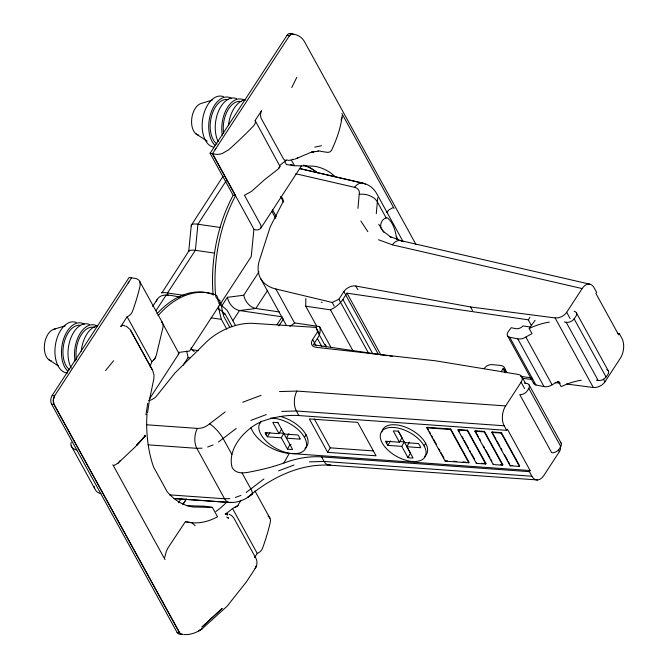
<?xml version="1.0" encoding="UTF-8"?>
<svg xmlns="http://www.w3.org/2000/svg" width="668" height="668" viewBox="0 0 668 668"><rect width="100%" height="100%" fill="white"/><g stroke="black" fill="none" stroke-linecap="round" stroke-linejoin="round"><path stroke-width="1" d="M293.862 34.36A6.146 3.632 -81.6 0 0 289.461 35.705L212.466 153.782L254.015 229.358C256.996 231.011 262.758 229.299 260.862 225.141L244.455 195.29L251.519 191.374L264.436 179.809L278.072 169.146L279.976 166.39L255.126 120.482L261.53 110.754A6.137 3.632 -81.6 0 0 261.33 118.62L283.332 158.65A6.137 3.632 -81.6 0 0 286.313 160.186M316.707 326.184L305.719 306.195L305.844 298.571M146.993 414.21L146.676 421.483A100.409 59.352 -81.6 0 0 153.506 466.865L167.2 491.782A100.409 59.352 -81.6 0 0 193.703 507.02L212.391 507.396L217.543 516.765A112.099 66.266 -81.6 0 1 185.378 521.666L168.136 547.668L166.315 551.342L164.654 557.655M357.931 208.383L359.217 194.363A12.283 7.816 -28.8 0 0 354.591 187.307L295.724 173.747M376.284 213.677L377.746 197.703M223.07 176.285L191.273 225.283L188.735 251.377L189.628 250.35L193.628 250.074L214.762 253.122M253.873 229.567L251.243 256.554L220.49 303.715L218.862 303.472M317.951 150.734A112.099 66.266 -81.6 0 1 321.525 151.477L327.378 152.337A5.018 3.156 -27.9 0 0 328.03 152.379L330.075 151.845L331.537 150.358C336.722 139.311 340.839 127.655 342.25 115.481M147.536 412.999L149.331 400.616L153.874 378.714L153.991 374.957L152.655 370.381L130.711 330.56M146 414.786L147.695 403.305M529.39 471.658L530.116 470.539L507.404 429.223L506.67 430.342L298.888 415.563A73.697 46.877 -28.8 0 0 261.171 421.692C245.081 428.798 226.961 448.712 232.105 467.391C235.921 474.697 245.022 473.086 251.627 471.616C262.566 469.504 273.404 466.807 283.883 463.016A73.697 46.877 -28.8 0 1 321.609 456.879L529.39 471.658L531.895 476.226A14.145 8.358 -81.6 0 0 543.861 475.466L559.35 451.743A9.21 5.862 -28.8 0 0 560.302 446.733M341.139 120.156L341.958 117.693M149.273 399.255L178.982 353.556L161.873 321.926L163.176 324.765L163.034 327.053L156.295 355.409L154.726 358.916L151.845 361.73A112.099 66.266 -81.6 0 0 150.15 366.34M291.766 87.566L296.817 77.246M156.262 301.326C160.136 291.173 172.787 296.149 180.46 297.151M240.906 500.365L237.616 505.843L232.522 508.49A112.099 66.266 -81.6 0 1 225.208 514.16A6.137 3.632 -81.6 0 1 227.713 513.909M266.064 434.726L267.075 432.914M277.704 422.209L292.584 449.422A19.956 10.805 29.1 0 1 287.465 449.055L281.278 437.799L267.409 436.814L269.922 432.305M267.409 436.814A19.956 10.805 29.1 0 1 265.121 432.664L278.999 433.649L281.512 429.14M281.278 437.799L283.791 433.29L278.84 432.939M288.91 433.649L286.397 438.166L300.266 439.152A19.956 10.805 29.1 0 0 297.986 434.993L284.109 434.008M287.465 449.055L289.979 444.546A19.956 10.805 29.1 0 0 291.056 444.721M283.883 463.016L289.244 453.405L530.116 470.539M304.516 437.456L306.019 434.751M327.696 452.353L309.317 418.928L357.664 422.36L376.042 455.793L327.696 452.353L330.209 447.844L314.319 418.936M386.547 443.293L387.557 441.49M409.392 442.224L406.879 446.733L413.066 457.989A19.956 10.805 29.1 0 1 407.948 457.63L401.76 446.366L387.883 445.381L390.404 440.872M387.883 445.381A19.956 10.805 29.1 0 1 385.603 441.231L399.472 442.216L401.994 437.707L398.178 430.776M401.76 446.366L404.274 441.857L399.322 441.506M407.948 457.63L410.461 453.121L404.274 441.857M426.81 427.796L427.061 427.345L450.741 429.023L469.07 462.365L468.819 462.815L445.139 461.137L426.81 427.796L450.491 429.474L468.819 462.815M424.122 445.965L425.633 443.26M450.491 429.474L450.741 429.023M458.014 430.008L458.265 429.557L467.625 430.225L485.953 463.567L485.703 464.018L476.342 463.35L458.014 430.008L467.375 430.676L485.703 464.018M445.139 461.137L447.451 460.828M467.375 430.676L467.625 430.225M474.898 431.211L475.148 430.76L484.509 431.428L502.837 464.769L502.586 465.22L493.226 464.552L474.898 431.211L484.258 431.879L502.586 465.22M484.258 431.879L484.509 431.428M491.782 432.413L492.032 431.962L501.392 432.63L519.721 465.972L519.47 466.423L510.11 465.755L491.782 432.413L501.142 433.081L519.47 466.423M476.342 463.35L476.601 462.899M501.142 433.081L501.392 432.63M493.226 464.552L493.485 464.101M510.11 465.755L512.448 465.454M54.676 395.732L53.29 400.107L54.05 404.349L179.608 632.746L180.944 634.132L182.665 634.258A6.146 3.632 -81.6 0 1 179.558 632.821L177.103 632.462L51.545 404.065A6.146 3.632 -81.6 0 1 52.179 395.448L129.108 277.479L134.786 278.314A12.283 7.816 -28.8 0 1 139.328 280.735L162.499 322.769M278.731 168.553L279.976 166.39M501.192 371.8L503.229 368.327L505.609 372.652M524.455 383.148A49.131 31.254 -28.8 0 0 526.384 383.382A6.137 3.908 -28.8 0 1 528.789 388.358L527.319 390.847A6.137 3.908 -28.8 0 1 519.779 394.629L551.735 452.762A6.137 3.908 -28.8 0 0 559.283 448.988L560.753 446.491A6.137 3.908 -28.8 0 0 560.352 442.224M484.158 368.644L484.308 368.394A6.137 3.908 -28.8 0 1 491.848 364.619L500.441 365.429A9.21 5.862 -28.8 0 1 504.983 369.087L506.97 372.686M128.156 283.065L128.882 281.946M139.829 281.537L140.18 285.478A307.063 195.315 -28.8 0 1 132.306 311.772L131.646 313.075A7.373 4.684 -28.8 0 1 127.12 316.757L120.774 326.594A6.137 3.632 -81.6 0 1 124.131 325.525M213.142 295.131A6.137 3.632 -81.6 0 1 213.075 294.513A113.61 67.159 -81.6 0 1 233.157 195.281L210.086 153.306L287.015 35.346A6.146 3.632 -81.6 0 1 290.906 33.65M179.558 632.821L53.999 404.432A6.146 3.632 -81.6 0 1 54.626 395.807L131.554 277.846M226.394 180.527L197.92 224.189L195.382 250.275L167.543 292.96L167.935 295.665M152.646 306.478L157.13 299.598M161.823 293.001L188.977 250.784M155.953 310.729L166.182 295.056L166.908 295.456M260.62 228.514L301.61 165.647M183.065 365.304L188.1 357.58A90.581 53.54 -81.6 0 0 186.631 351.143M221.801 305.902L227.396 297.318L243.72 295.248L258.975 271.851M267.701 290.254L255.811 308.482L239.486 310.553C233.182 309.292 228.706 303.364 227.396 297.318M277.011 324.656L282.121 316.824L239.486 310.553L232.856 320.69M278.882 325.917L283.441 318.928M178.506 502.795L181.37 498.411M524.58 388.509L521.107 382.188A9.21 5.862 -28.8 0 0 518.251 374.422L435.436 360.787L315.88 347.293A9.21 5.862 -28.8 0 1 312.641 339.486L317.634 331.829L315.939 327.387L253.448 323.395A46.059 29.3 -28.8 0 0 205.577 342.801L174.832 373.136L156.663 395.907A9.21 5.862 -28.8 0 1 148.605 400.658M283.666 202.153L280.685 196.734A9.21 5.862 -28.8 0 1 282.339 203.189L270.223 226.853L259.493 260.128A46.059 29.3 -28.8 0 0 275.884 288.985L332.196 302.454L338.876 299.247L343.87 291.59A9.21 5.862 -28.8 0 1 355.844 286.021L470.531 306.963L555.091 317.935A9.21 5.862 -28.8 0 0 566.681 312.298L582.162 288.568A14.145 8.358 -81.6 0 1 594.136 287.799L596.641 292.375L595.914 293.502L618.626 334.818L619.361 333.699L617.324 333.232M318.795 335.996A21.493 13.669 -28.8 0 1 317.4 338.509L313.317 344.763L387.498 355.668M341.056 301.869A21.493 13.669 -28.8 0 0 342.884 299.423L346.968 293.168L528.296 319.83L531.494 325.642M528.296 319.83L529.983 317.233M506.67 430.342L504.156 425.775A14.145 8.358 -81.6 0 1 505.634 405.927L521.107 382.188M566.522 384.016L593.326 387.49A9.21 5.862 -28.8 0 0 604.924 381.854L620.397 358.123A14.145 8.358 -81.6 0 0 621.875 338.25L619.361 333.699M215.138 149.674L215.864 148.572M254.575 557.513L257.247 553.455A7.373 4.684 -28.8 0 0 261.764 549.772L262.432 548.47A307.063 195.315 -28.8 0 0 270.306 522.176A12.283 7.816 -28.8 0 0 268.018 516.114M153.415 360.469L155.711 357.188M530.526 327.028L523.019 325.926A5.928 3.766 -28.8 0 1 515.855 328.673L511.12 327.712L507.989 332.088A6.137 3.908 -28.8 0 0 509.717 337.231L517.767 338.86A9.21 5.862 -28.8 0 0 525.866 337.064A49.131 31.254 -28.8 0 1 532.054 333.699L529.198 328.514L535.101 320.289M564.351 321.976A49.131 31.254 -28.8 0 1 566.213 322.31A6.137 3.908 -28.8 0 0 574.121 318.853L575.874 316.398A6.137 3.908 -28.8 0 0 574.146 311.255M596.307 380.117A49.131 31.254 -28.8 0 1 598.169 380.443A6.137 3.908 -28.8 0 0 606.085 376.986L607.83 374.531A6.137 3.908 -28.8 0 0 606.786 369.588M289.336 35.897L291.473 34.06L293.511 34.394M105.527 370.581L113.635 360.712M113.986 465.496L117.902 463.275L120.24 460.569M386.663 212.574L389.001 209.852L392.909 207.639M117.902 463.275L135.921 446.249L145.566 435.536L136.573 445.372L145.449 435.561L144.497 435.327M146.693 424.79L197.369 428.397A12.283 7.816 -28.8 0 0 209.585 423.813L225.199 411.914M218.403 442.049L236.205 428.48M246.141 492.508L263.944 478.939M174.264 498.553L229.984 502.486C238.117 502.82 246.016 499.405 252.128 494.186L247.811 497.268C270.573 478.096 299.047 463.609 329.524 465.162M235.311 507.438L238.075 505.35M289.904 326.401L294.797 322.945L319.529 326.585L331.019 347.485M191.516 224.698L193.211 224.005L196.167 223.98L220.365 227.487M178.882 353.848L178.089 354.073M314.185 151.628L311.672 152.079L314.185 151.628L310.378 152.588L294.546 159.301M396.65 239.236C395.732 231.629 393.527 223.012 387.507 217.885C381.737 217.835 378.981 225.258 381.77 229.834M161.623 292.709L165.071 292.642L184.886 295.506M242.668 402.261L261.071 395.356M250.859 420.381L266.298 414.594M207.614 447.034L213.15 444.955M278.598 470.84L294.037 465.045M235.353 497.485L240.889 495.405M226.118 514.36L227.512 513.834L225.684 514.243L226.118 514.36A6.029 2.238 -7.8 0 1 227.462 515.212M297.335 158.074L298.003 157.832M212.407 100.075L200.934 103.515A16.124 9.536 -81.6 0 0 191.641 119.822A16.124 9.536 -81.6 0 0 198.63 135.136M53.69 329.316L65.163 325.867M314.77 147.119L321.45 145.749M291.24 160.103L287.833 160.412M313.375 151.778L318.277 151.294M178.414 352.454L189.637 351.026L220.39 303.865L218.661 302.253A6.137 3.632 -81.6 0 1 217.893 299.289A6.137 3.632 -81.6 0 0 215.547 294.839A113.61 67.159 -81.6 0 1 235.612 195.641L212.533 153.665L210.086 153.306M220.49 303.715L219.672 300.7A6.137 3.632 -81.6 0 0 217.977 299.164A6.137 3.632 -81.6 0 1 215.522 294.872A113.61 67.159 -81.6 0 0 158.049 315.697M279.474 391.565L296.918 391.072L505.626 405.919M281.746 411.404L296.383 410.995L504.156 425.775M202.087 448.17L196.843 448.32L148.046 444.846M309.476 461.864L324.114 461.454L531.895 476.226M229.825 498.629L224.573 498.771L169.555 494.863M183.633 634.55C190.397 635.109 197.06 632.529 202.421 628.538L227.103 606.227L246.517 581.728L255.201 568.418C257.23 565.312 257.714 561.103 255.694 557.872L233.725 517.859L231.654 515.521L229.124 514.293M284.551 161.147L286.422 164.553L294.513 165.739L313.209 166.115A100.409 59.352 -81.6 0 1 334.994 176.477M290.346 164.654L292.308 164.704M174.189 498.545L228.765 502.403M186.823 505.659L204.308 506.202L212.391 507.396M406.879 446.733L420.748 447.719A19.956 10.805 29.1 0 0 418.469 443.569L404.591 442.583L398.404 431.319A19.956 10.805 29.1 0 0 393.285 430.96L399.472 442.216M330.209 447.844L373.42 450.917M453.63 461.271L456.72 461.488M462.891 461.93L465.98 462.147M481.795 463.275L485.953 463.567M500.758 464.619L502.837 464.769M328.305 465.087L537.581 479.966M522.176 378.255L532.488 379.599M555.175 382.539L560.335 383.207M287.015 35.346L289.461 35.705M212.466 153.782L215.689 154.25A12.283 7.816 -28.8 0 0 222.319 153.481L228.656 149.799A307.063 195.315 -28.8 0 0 253.464 125.985L254.466 124.741A7.373 4.684 -28.8 0 0 255.126 120.482M233.157 195.281L235.612 195.641M305.719 306.195L330.451 309.835A21.493 13.669 -28.8 0 0 340.53 302.462M218.352 300.425L219.981 300.667M279.383 311.948L255.811 308.482C249.515 307.222 245.031 301.293 243.72 295.248M223.212 313.876L225.241 314.177L232.172 326.777M211.172 317.843L221.375 319.346L226.803 329.224M389.561 355.969L392.65 356.42M520.522 376.318L531.862 377.988M557.613 381.779L559.675 382.079M198.246 350.625L192.125 349.723A15.915 11.08 -37.4 0 1 190.505 349.389M52.179 395.448L54.626 395.807M51.545 404.065L53.999 404.432M185.378 521.666L191.825 522.66L195.131 525.683M533.448 382.38A6.137 3.908 -28.8 0 0 535.97 384.985L544.019 386.613A9.21 5.862 -28.8 0 0 552.119 384.826A49.131 31.254 -28.8 0 1 558.306 381.453L561.162 386.647A49.131 31.254 -28.8 0 1 581.285 380.259M300.082 168.645L362.883 183.065M400.591 240.572L589.827 284.176M378.489 239.728L392.3 244.814L582.162 288.568M299.773 168.62L361.488 182.957M188.1 357.58L189.77 357.998M294.154 34.268C298.195 35.045 301.786 37.4 304.032 40.857L416.03 244.58M364.21 183.516C369.68 184.994 374.239 188.91 376.869 193.904L403.121 241.657M227.871 517.75L228.623 518.201L226.661 517.032M391.089 237.374L389.594 236.455L401.911 241.014A14.128 8.876 -77 0 0 392.3 244.814M126.135 326.084L130.135 329.483L152.17 369.629M195.866 133.759L207.163 141.198M48.622 359.559L58.492 366.056M382.831 231.019L391.022 237.207M378.731 224.298L384.05 232.406M360.854 221.024L367.826 231.662M71.225 442.249A16.249 8.96 -19.9 0 0 71.192 445.857L72.06 447.376A15.832 8.751 -20.7 0 0 76.895 449.981M71.192 445.857L95.775 490.521A15.832 11.156 -38.3 0 0 100.935 493.66M576.284 312.591L608.239 370.732M574.121 318.853L606.085 376.986M566.681 312.298L570.155 318.619M603.429 379.148L604.924 381.854M566.213 322.31L598.169 380.443M555.091 317.935L593.326 387.49M525.866 337.064L552.119 384.826M517.767 338.86L544.019 386.613M509.717 337.231L535.97 384.985M507.538 335.82L533.79 383.574M529.181 385.035L561.145 443.168M528.789 388.358L560.753 446.491M521.65 376.368L525.616 383.599M558.356 449.931L559.35 451.743M470.531 306.963L472.518 310.578M341.874 113.502L394.062 208.433M386.137 217.885L377.362 201.92A14.128 9.461 13.2 0 0 359.217 194.363M396.324 236.405L398.27 239.954M492.032 431.962L495.998 439.168M496.992 440.972L499.965 446.383M500.95 448.186L501.944 449.981M504.423 454.49L507.396 459.901M508.381 461.697L509.868 464.402M475.649 431.662L478.622 437.072M479.607 438.868L480.601 440.671M483.574 446.082L484.567 447.886M485.552 449.689L490.011 457.797M491.005 459.601L491.999 461.396M458.265 429.557L459.258 431.361M462.231 436.772L463.225 438.575M464.21 440.371L468.669 448.487M469.662 450.29L470.656 452.086M471.641 453.889L474.614 459.3M291.231 159.777L294.513 165.739M355.844 286.021L357.831 289.628M427.061 427.345L428.547 430.042M429.532 431.845L430.526 433.649M431.52 435.452L432.505 437.256M433.499 439.051L436.471 444.462M438.951 448.971L439.936 450.766M440.93 452.57L443.903 457.981M346.968 293.168L380.935 354.967M343.87 291.59L378.138 353.923M342.884 299.423L372.861 353.948M338.876 299.247L368.678 353.447M332.196 302.454L334.184 306.069M330.451 309.835L352.938 350.725M272.394 209.485L276.368 216.716M271.767 211.238L275.742 218.469M315.939 327.387L318.92 332.806M325.374 344.554L326.368 346.358M317.634 331.829L326.076 347.185M317.4 338.509L321.892 346.684M312.641 339.486L316.123 345.807M275.884 288.985L294.755 323.312M260.612 278.498L286.438 325.466M298.888 415.563L296.383 410.995A14.128 7.766 -85.9 0 1 296.918 391.072M321.609 456.879L324.114 461.454A14.128 7.766 -85.9 0 0 330.752 464.903M235.595 325.683L227.195 310.411A107.473 63.527 -81.6 0 0 219.722 304.458M229.725 327.211L223.788 316.415A102.864 60.805 -81.6 0 1 220.916 303.197M278.999 433.649L272.803 422.385A19.956 10.805 29.1 0 1 277.921 422.752M191.14 347.928L192.125 349.723A107.473 63.527 -81.6 0 0 194.221 351.644M254.925 490.896L269.955 518.234M231.879 454.44L223.095 438.475A14.128 3.691 48.3 0 0 209.585 423.813M242.058 472.961L250.834 488.926A14.128 3.691 48.3 0 1 251.677 494.545M127.12 316.757L151.845 361.73M232.522 508.49L257.247 553.455M112.842 464.703L165.029 559.634M191.273 225.283L191.457 226.001M354.591 187.307A14.128 8.876 -77 0 1 365.421 184.293M289.244 453.405A30.553 16.541 29.1 0 1 250.968 427.729M425.641 455.401A25.142 13.611 29.1 0 1 424.556 456.394M381.871 431.979A25.142 13.611 29.1 0 1 410.018 429.19A25.142 13.611 29.1 0 1 426.101 454.841M270.456 418.135A26.194 14.178 29.1 0 1 306.103 441.256A26.194 14.178 29.1 0 1 279.491 450.149A26.194 14.178 29.1 0 1 261.397 421.166M279.834 416.339A26.194 14.178 29.1 0 1 303.706 431.269A26.194 14.178 29.1 0 1 304.909 448.437M260.436 423.003A26.194 14.178 29.1 0 1 260.829 421.533M231.211 502.227A14.128 7.766 -85.9 0 1 224.573 498.771L196.843 448.32A14.128 7.766 -85.9 0 1 197.369 428.397M279.842 165.455A112.099 66.266 -81.6 0 1 287.165 159.777M303.556 165.155A100.409 59.352 -81.6 0 1 317.208 172.837M51.378 360.929A16.124 9.536 -81.6 0 1 44.514 344.354A16.124 9.536 -81.6 0 1 55.21 329.023M67.593 373.045A25.793 15.247 -81.6 0 1 55.544 344.195A25.793 15.247 -81.6 0 1 76.261 322.477M67.66 371.041A25.793 15.247 -81.6 0 1 63.877 338.225A25.793 15.247 -81.6 0 1 84.268 324.172M81.245 351.268A25.793 15.247 -81.6 0 1 97.662 325.775M76.469 359.668A23.338 13.794 -81.6 0 1 80.611 335.82A23.338 13.794 -81.6 0 1 94.931 327.596M71.301 368.126A25.793 15.247 -81.6 0 1 71.1 337.373A25.793 15.247 -81.6 0 1 89.328 324.397M75.092 360.987A25.793 15.247 -81.6 0 1 80.319 333.132A25.793 15.247 -81.6 0 1 97.336 326.093M69.656 369.821A23.338 13.794 -81.6 0 1 63.969 343.143A23.338 13.794 -81.6 0 1 80.102 325.274M94.672 488.567A16.249 11.439 -39.3 0 1 94.096 486.321M217.601 308.274A102.864 60.805 -81.6 0 1 225.241 314.177M180.786 633.69A6.146 3.632 -81.6 0 1 177.103 632.462M157.005 313.76A113.61 67.159 -81.6 0 1 213.092 294.479A6.137 3.632 -81.6 0 1 213.451 294.655M322.126 302.429A7.598 4.835 -28.8 0 1 321.224 302.22M529.198 328.514A49.131 31.254 -28.8 0 1 549.33 322.126M505.793 372.669A49.131 31.254 -28.8 0 1 504.983 369.087M319.529 326.585A21.493 13.669 -28.8 0 1 319.162 335.161M505.208 372.285A49.131 31.254 -28.8 0 1 503.229 368.327M213.844 147.152A25.793 15.247 -81.6 0 1 202.938 117.568A25.793 15.247 -81.6 0 1 223.513 96.685M214.912 145.248A25.793 15.247 -81.6 0 1 211.121 112.433A25.793 15.247 -81.6 0 1 231.52 98.38M228.498 125.475A25.793 15.247 -81.6 0 1 245.715 99.891M223.663 133.558A23.338 13.794 -81.6 0 1 241.206 101.536M218.144 141.558A25.793 15.247 -81.6 0 1 218.553 111.088A25.793 15.247 -81.6 0 1 236.581 98.605M222.344 135.186A25.793 15.247 -81.6 0 1 227.563 107.339A25.793 15.247 -81.6 0 1 244.588 100.3M216.983 144.088A23.338 13.794 -81.6 0 1 211.355 116.775A23.338 13.794 -81.6 0 1 228.139 99.607M221.375 319.346A107.473 63.527 -81.6 0 1 218.411 306.094M304.575 165.355A100.409 59.352 -81.6 0 1 316.565 172.135M124.632 325.859A6.137 3.632 -81.6 0 1 125.091 326.335M226.861 501.96A112.099 66.266 -81.6 0 1 215.889 511.521M256.596 565.47L255.201 568.418L256.596 565.47M186.263 499.096L182.974 504.357L186.355 499.13M222.085 608.523L202.037 626.985L222.085 608.523M202.421 628.538L198.847 630.842L202.421 628.538M292.985 159.268L292.409 159.418L293.486 159.61L292.985 159.268M385.361 447.435A25.142 13.611 29.1 0 0 424.597 457.547A25.142 13.611 29.1 0 0 399.573 428.438A25.142 13.611 29.1 0 0 385.361 447.435"/></g></svg>
